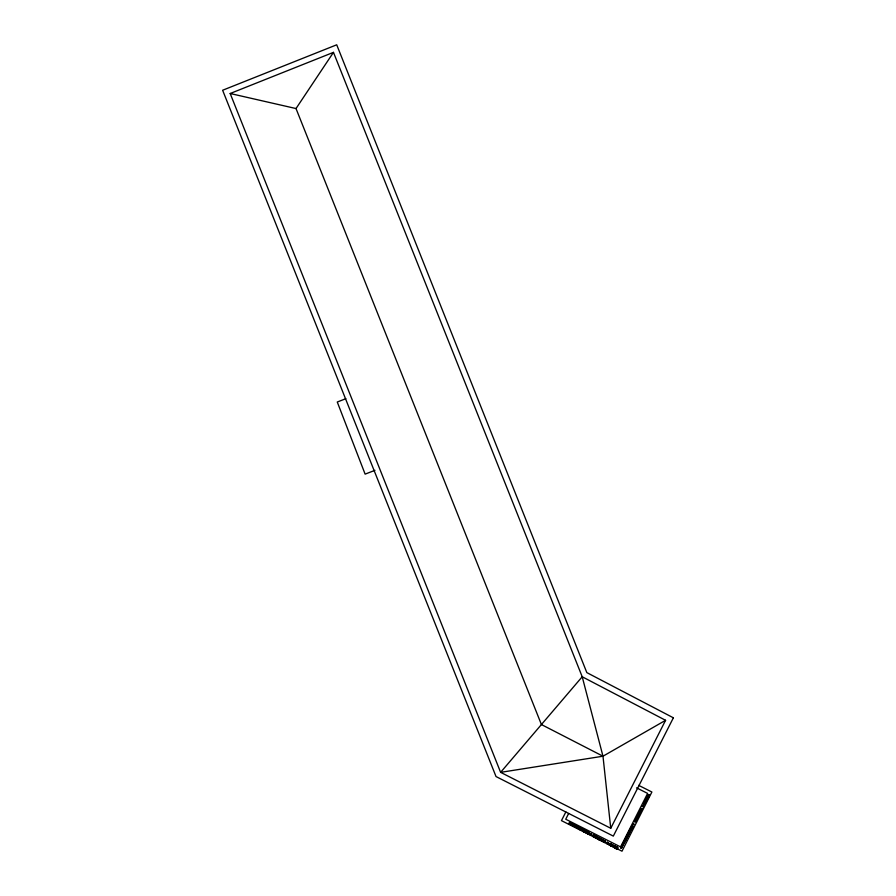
<?xml version="1.0" encoding="UTF-8"?>
<svg xmlns="http://www.w3.org/2000/svg" width="896" height="896" viewBox="0 0 896 896"><rect width="100%" height="100%" fill="white"/><g stroke="black" fill="none" stroke-linecap="round" stroke-linejoin="round"><path stroke-width="1.34" d="M640.315 812.157L639.498 811.731L639.061 812.571L640.058 813.109L642.062 808.83M641.346 810.488L641.626 809.67M647.819 795.973C649.902 792.064 645.008 801.573 647.864 796.186L648.659 796.69C646.632 800.643 646.565 796.589 648.648 794.64C651.325 795.402 643.462 803.208 649.454 795.032M647.259 797.026C645.366 799.165 647.517 800.397 648.077 797.451M646.296 799.075L647.853 796.264M646.184 801.382L645.288 800.789L644.907 801.629L645.736 802.088L646.565 800.397L644.605 804.272L644.101 803.186L643.798 803.846L645.781 799.938L643.72 803.824L644.907 803.779L646.576 800.621L645.736 800.173L644.246 802.995L645.736 800.173M644.09 803.04L645.053 803.499L645.478 802.525M638.445 815.685C636.877 818.854 637.403 812.157 639.475 814.083L637.795 817.208L636.989 816.782L638.646 813.646M639.061 812.571C641.29 811.362 640.752 805.269 641.334 810.566M620.626 847.795L624.165 841.098L624.982 841.523L621.443 848.221L620.626 847.795L621.186 846.406M624.579 840.336L628.107 833.627L628.925 834.064L625.386 840.762L624.579 840.336L628.107 833.627M628.522 832.866L632.05 826.168L632.867 826.594L629.328 833.291L628.522 832.866L632.05 826.168M621.443 848.221L622.003 846.832M625.386 840.762L625.946 839.373M629.328 833.291L629.888 831.902M638.523 815.606L637.784 815.405M621.6 845.634L624.165 841.098M622.406 846.07L623.75 843.517M626.349 838.6L627.693 836.046M630.291 831.13L632.867 826.594M648.558 794.674C646.789 796.23 650.474 796.589 648.133 795.446C646.05 799.669 650.608 793.811 648.872 795.95M637.549 817.723L636.272 819.997L635.454 819.571L636.742 817.298L637.549 817.723L635.331 822.069L634.334 821.52L636.698 817.04L636.115 818.149M635.622 821.139L637.504 817.466M565.858 811.922L561.456 820.624L621.992 851.2L651.885 792.019L638.702 785.366M568.624 813.501L565.734 819.224L620.581 846.933L647.618 793.419L636.552 787.83M645.064 803.421L646.576 800.621M610.747 828.274L665.582 720.306L582.21 676.76L333.469 52.36L230.182 93.509L500.618 772.352L610.747 828.274L602.986 756.213L582.21 676.76L500.618 772.352L602.986 756.213L665.582 720.306M643.698 803.813L644.672 802.099L645.456 802.603M638.658 815.338L639.363 814.016M648.67 796.611L647.102 799.512M568.859 823.614L569.52 822.36L572.914 824.141L575.635 825.563L574.974 826.818L568.859 823.614L574.974 826.818M569.666 824.029L570.315 822.774M570.069 824.443L570.718 823.2L569.52 822.36M570.494 824.634L571.155 823.379M571.626 825.059L572.286 823.805M571.917 825.261L572.578 824.006L575.635 825.563M572.253 825.384L572.914 824.141M573.093 826.034L573.754 824.79M573.429 826.157L574.078 824.914M573.798 826.403L574.459 825.16M574.202 826.414L574.862 825.16M575.669 827.176L576.33 825.933L582.445 829.136L581.784 830.39L575.669 827.176L581.784 830.39M576.464 827.602L577.125 826.347M576.878 828.016L577.528 826.773L576.33 825.933M577.304 828.195L577.965 826.952M577.584 828.386L578.234 827.142L582.445 829.136M578.435 828.632L579.096 827.378M578.726 828.834L579.387 827.579M579.062 828.957L579.723 827.714M579.902 829.606L580.563 828.352M580.238 829.73L580.888 828.486M580.608 829.976L581.269 828.733M581.011 829.987L581.672 828.733M582.478 830.749L583.139 829.506L588.482 832.306L589.243 832.709L588.594 833.952L582.478 830.749L588.594 833.952M583.274 831.174L583.934 829.92M583.688 831.589L584.338 830.346L583.139 829.506M584.114 831.768L584.774 830.525M584.382 831.958L585.043 830.715L589.243 832.709M585.245 832.205L585.906 830.95M585.536 832.406L586.197 831.152M585.872 832.53L586.533 831.286M587.048 833.302L587.698 832.059M587.418 833.549L588.078 832.294M587.821 833.56L588.482 832.306M590.632 833.582C588.728 834.814 591.651 836.461 591.606 834.098L590.632 833.582L591.606 834.154M597.341 836.954L595.235 835.946L594.586 837.189L596.68 838.197L597.341 836.954L594.171 835.397L593.522 836.752L592.76 836.349L593.41 834.803L594.182 835.498L593.41 834.803M592.76 836.349L593.421 835.106M593.522 836.752L594.171 835.206M595.235 835.946L597.509 837.245L596.848 838.499L594.014 836.92L594.182 835.43M594.014 836.92L595.717 837.693L596.378 836.45M595.84 837.962L596.501 836.718L597.509 837.245M597.666 838.746L598.315 837.402L600.667 838.902L598.349 837.637L597.755 838.936L600.006 840.146L598.416 839.048M597.867 839.003L598.528 837.76M598.427 839.238L599.077 837.805M598.763 839.496L599.458 838.242M599.01 839.597L599.659 838.354M599.088 839.675L599.738 838.421M599.29 839.742L599.939 838.499M599.536 839.91L600.197 838.656M599.67 839.944L600.331 838.701M600.006 840.146L600.656 838.69L599.077 837.861M602.336 839.496C602.19 841.882 599.894 840.672 601.574 839.093L602.347 839.787L601.574 839.093M600.936 840.638L601.586 839.384M603.96 842.106L601.686 840.874C601.63 838.578 605.091 840.347 603.277 841.68C605.774 844.01 604.453 839.933 602.347 839.63M601.686 840.851L602.706 839.776M602.336 841.198L603.086 839.966M602.672 841.378L603.333 840.123L602.806 841.411L602.045 841.03M602.997 841.534L603.646 840.291M603.49 841.803L604.206 840.549M603.658 841.893L603.926 840.437M603.96 842.229C604.24 840.011 606.48 841.198 604.722 842.632M604.33 842.229L604.99 840.974M604.498 842.33L605.158 841.075L604.722 842.486M607.13 842.24L606.469 843.539L607.443 844.054L608.093 842.744L607.13 842.24L608.104 842.8M610.546 845.69C605.371 841.333 617.075 846.238 610.971 845.902C606.413 843.248 612.147 846.328 612.17 846.507M610.512 845.566L609.179 844.85L609.851 843.539M609.336 845.006L610.053 843.64M609.515 845.04C608.899 841.635 612.304 845.779 609.706 843.472M609.627 845.197L610.31 843.763M611.419 844.334L610.758 845.578C614.432 848.355 606.726 842.8 611.766 844.547L610.613 845.69M610.03 845.32L610.635 843.92M610.064 845.432L610.411 843.875M609.75 845.118L611.005 844.11M610.938 845.802L612.002 844.738L612.931 845.141M611.061 845.925L612.181 844.771L610.176 843.786M611.397 846.093L612.237 844.771M611.666 846.261C612.002 844.301 614.208 845.275 612.338 846.586M611.946 846.406L612.573 844.984M612.17 846.44L612.83 845.186M613.872 847.403C614.006 845.107 617.019 846.686 614.981 847.974C609.762 845.006 619.774 846.205 617.355 849.15L614.006 847.37L614.712 847.829M613.39 847.112L614.04 845.768M613.592 847.235L614.23 845.846M613.267 847.034L614.488 845.97M614.824 846.126L614.141 847.493C614.32 843.819 620.458 849.957 615.754 846.821M614.006 847.37L615.194 846.317M614.477 847.706L615.272 846.395M615.496 846.507L614.622 847.818L615.294 848.142L615.944 846.888L613.928 845.779M613.838 847.224L614.958 847.784L615.619 846.541M614.421 847.538L615.395 848.042L616.09 846.776L617.232 847.392L616.482 848.792L615.104 848.075M616.526 847.011L615.866 848.254L617.355 849.128M616.582 847.067L615.922 848.322L614.958 847.784M616.067 848.579L616.795 847.19M616.302 848.534L616.907 847.213M616.437 848.613L617.086 847.358M616.851 848.803L617.512 847.549M616.952 849.005L617.725 847.672L616.28 847.067L615.619 848.322L617.266 849.195L616.482 848.792M617.266 849.195L617.613 847.75M645.277 800.867L646.117 801.27L644.526 804.261M632.755 824.6C632.643 822.651 635.197 823.973 633.562 825.026L632.722 824.578M634.514 821.632L634.771 820.691L635.768 821.229M634.771 820.691L636.742 817.298M643.675 805.874L642.835 805.426L642.309 806.512L643.115 806.938L643.642 805.851M639.598 811.787C639.822 810.085 641.749 811.093 640.416 812.213M602.986 756.213L541.419 724.55L296.016 108.55L333.469 52.36M628.107 835.274L628.925 834.064M624.982 841.523L624.165 842.744L623.347 842.318M345.878 398.686L337.266 402.013L365.12 474.13L374.954 470.333M230.182 93.509L296.016 108.55M572.578 824.006L570.718 823.2M612.987 845.331L611.587 844.547M598.315 837.491L597.8 837.189L597.15 838.477L600.006 839.966M577.528 826.773L578.234 827.142M584.338 830.346L585.043 830.715M605.382 841.378L604.442 840.717M592.749 836.058L593.51 836.461M595.717 837.693L596.68 838.197M600.914 840.347L601.686 840.739M648.525 794.662L649.41 795.178M648.525 794.931L649.331 795.357M648.368 795.01L649.219 795.603M648.066 795.514L648.962 796.051M648.077 795.771L648.883 796.275M647.853 795.95L648.67 796.387M647.584 796.466L648.402 796.891M647.562 796.768L648.413 797.16M647.394 797.093L648.2 797.518M647.214 797.171L648.133 797.675M647.237 797.373L648.043 797.798M646.99 797.552L647.909 798.045M646.934 797.72L647.886 798.146M647.797 798.258L646.834 797.944L647.662 798.549M646.565 798.392L647.472 798.907M646.419 798.694L647.304 799.187M646.318 798.918L647.181 799.389M645.691 800.072L646.565 800.453M645.59 800.24L646.442 800.699M645.456 800.486L646.341 801.013M645.445 800.654L646.251 801.091M645.243 800.968L646.128 801.438M645.131 801.405L645.938 801.842M644.941 801.472L645.893 801.886M644.84 801.909L645.702 802.29M644.683 801.965L645.49 802.39M644.616 802.334L645.467 802.738M644.448 802.413L645.277 802.973M644.392 802.614L645.243 803.141M644.336 802.794L645.109 803.342M643.955 803.365L644.907 803.779M643.922 803.555L644.773 803.992M643.877 803.723L644.683 804.149M641.256 808.405L642.152 808.92M641.312 808.573L642.118 808.998M641.245 808.718L642.062 809.144M641.155 808.898L641.973 809.334M641.043 809.144L641.85 809.57M640.819 809.245L641.693 809.771M640.819 809.491L641.704 809.861M640.752 809.637L641.57 810.062M640.662 809.816L641.536 810.186M640.382 810.365L641.189 810.79M640.293 810.578L641.099 811.003M640.069 810.992L640.875 811.429M639.99 811.082L640.808 811.507M639.845 811.406L640.651 811.832M638.523 813.635L639.33 814.061M638.355 813.949L639.162 814.386M638.12 814.386L638.938 814.811M637.963 814.688L638.77 815.114M637.773 815.058L638.579 815.483M637.504 815.528L638.31 815.954M637.392 815.752L638.198 816.178M637.302 815.931L638.053 816.48M636.182 818.35L636.989 818.776M635.118 820.176L635.925 820.602M631.613 827.008L632.419 827.434M631.232 827.378L632.05 827.814M631.053 827.814L631.859 828.24M630.482 829.147L631.288 829.573M630.258 829.494L631.064 829.92M630.112 829.842L630.93 830.267M629.362 831.018L630.168 831.443M628.981 831.992L629.787 832.418M627.67 834.478L628.477 834.904M627.11 835.274L627.917 835.699M626.539 836.618L627.346 837.043M626.315 836.965L627.122 837.39M626.17 837.301L626.987 837.726M625.408 838.488L626.226 838.914M625.038 839.462L625.845 839.888M623.728 841.938L624.534 842.363M623.168 842.744L623.974 843.17M622.597 844.077L623.403 844.502M622.373 844.435L623.179 844.861M622.227 844.771L623.045 845.197M621.466 845.947L622.283 846.373M621.096 846.922L621.902 847.347M615.429 848.03L616.571 848.646M612.002 844.738L610.77 844.077M615.642 846.731L614.936 846.339M594.586 837.189L596.848 838.499M673.378 717.808L613.312 836.102L496.026 776.552L222.622 90.25L336.717 44.8L586.824 672.605L673.378 717.808"/></g></svg>
